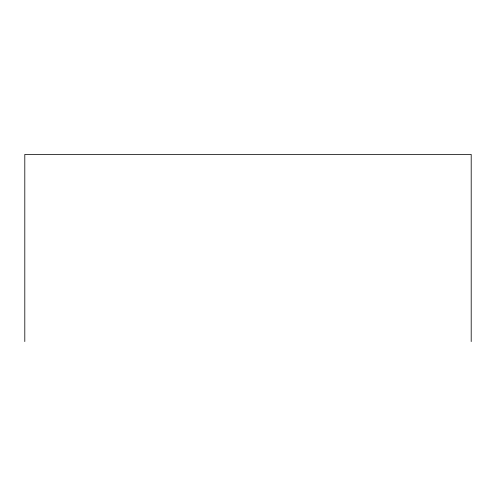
<?xml version="1.0" encoding="UTF-8"?>
<svg xmlns="http://www.w3.org/2000/svg" width="496" height="496" viewBox="0 0 496 496"><rect width="100%" height="100%" fill="white"/><g stroke="black" fill="none" stroke-linecap="round" stroke-linejoin="round"><path stroke-width="0.74" d="M471.2 341.577L471.2 154.423L24.8 154.423L24.8 341.577"/></g></svg>
